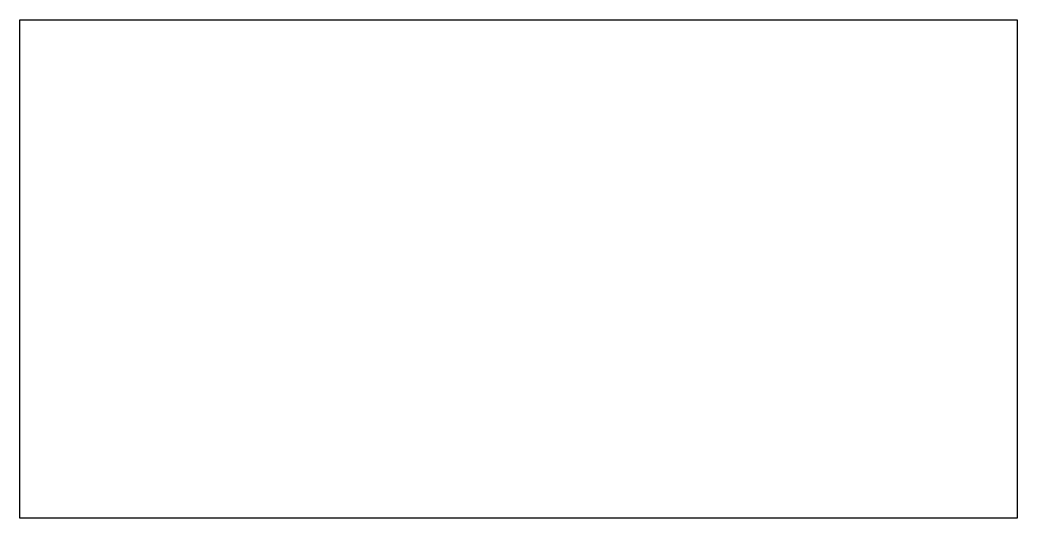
# Model space of a CAD drawing. Units: millimetres at full size, sheet at 1:100. Extents: x 2816 to 15061, y -12674 to -6551.
import ezdxf

# ---------------------------------------------------------------- set-up
doc = ezdxf.new("R2010")
doc.units = ezdxf.units.MM
doc.header["$LTSCALE"] = 100
doc.layers.add('0-0', color=7, linetype='Continuous')

msp = doc.modelspace()

# ---------------------------------------------------------------- linework, layer by layer
at = {"layer": '0-0'}
msp.add_lwpolyline([(2816.3, -6551), (15061.2, -6551), (15061.2, -12673.5), (2816.3, -12673.5)], close=True, dxfattribs=at)

doc.saveas('drawing.dxf')
